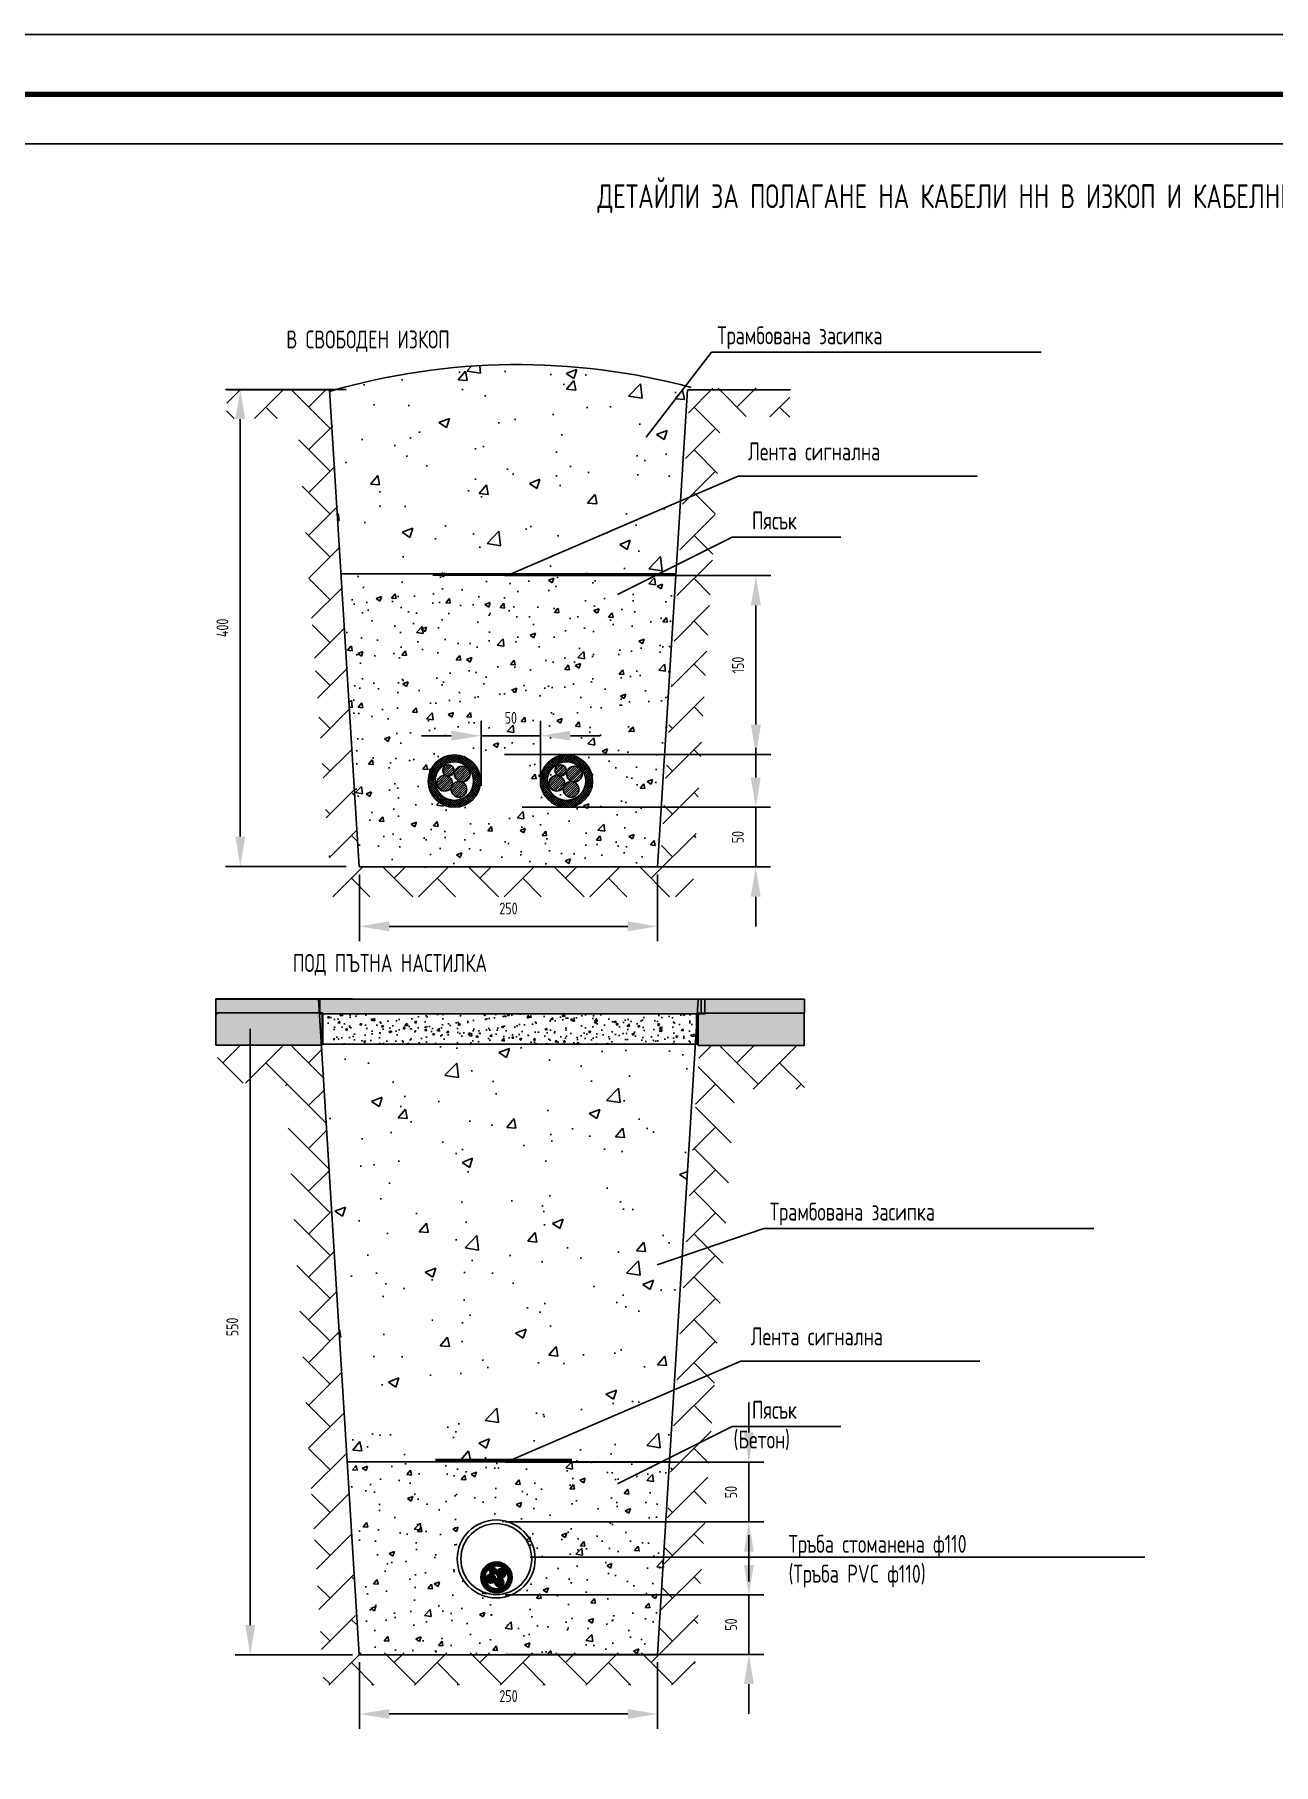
# Model space of a CAD drawing. Extents: x 25325 to 182345, y 3956 to 147305.
# Drawn here: x 37740 to 38779, y 18956 to 20407 of the extents above; entities that cross this region are included whole.
import ezdxf

# ---------------------------------------------------------------- set-up
doc = ezdxf.new("R2010")
doc.units = 0
doc.header["$MEASUREMENT"] = 0
doc.header["$PDMODE"] = 32
doc.header["$PDSIZE"] = 5
doc.layers.get('0').update_dxf_attribs({"linetype": 'CONTINUOUS'})
doc.layers.get('DEFPOINTS').update_dxf_attribs({"linetype": 'CONTINUOUS'})
doc.layers.add('ELSH', color=111, linetype='CONTINUOUS')
doc.styles.get("Standard").update_dxf_attribs({"font": 'simplex.shx', "width": 0.7, "height": 10})
doc.styles.add('Tabla_100', font='simplex.shx', dxfattribs={"width": 0.7, "height": 20})
doc.dimstyles.get("Standard").update_dxf_attribs({"dimtxt": 0.18, "dimasz": 0.18, "dimexe": 0.18, "dimexo": 0.0625, "dimgap": 0.09, "dimtad": 0, "dimtih": 1, "dimtoh": 1, "dimdec": 4, "dimzin": 0, "dimdsep": 46, "dimtxsty": 'Standard', "dimcen": 0.09, "dimadec": 0, "dimazin": 0, "dimtfac": 1, "dimtdec": 4, "dimtofl": 0, "dimtmove": 0, "dimatfit": 3, "dimfxl": 1, "dimtolj": 1, "dimtzin": 0, "dimarcsym": 0})
pattern_1 = [(45, (34642.86942790414, 17858.46223977918), (-0.9416377572137985, 0.9416377572137984), [])]
pattern_2 = [(45, (34548.80507657598, 17858.46223977918), (-0.9416377572137985, 0.9416377572137984), [])]
pattern_3 = [(45, (36015.51845122484, 17967.26187766119), (-0.561266007566822, 0.5612660075668221), [])]

# ---------------------------------------------------------------- blocks, each defined once
blk = doc.blocks.new('A3_M100')
at = {"ltscale": 30}
blk.add_lwpolyline([(-1.399405846314039e-05, 2969.998727072432), (4200.003438349884, 2969.998727072432), (4200.003438349884, 1.568209154356737e-05), (-1.399405846314039e-05, 1.568209154356737e-05)], close=True, dxfattribs=at)
at = {"const_width": 3}
blk.add_lwpolyline([(4150.003438349884, 2919.998727072432), (199.9999860059415, 2919.998727072432), (199.9999860059415, 50.00001568209154), (4150.003438349884, 50.00001568209154)], close=True, dxfattribs=at)
blk = doc.blocks.new('*D96')
at = {"layer": 'DEFPOINTS', "color": 0}
for p in [(37912.56911527785, 20109.16738813436), (38007.49709217632, 20109.16738813436), (38007.49709217632, 19709.15173570219)]:
    blk.add_point(p, dxfattribs=at)
at = {"layer": 'ELSH', "color": 0, "lineweight": -2}
for p, q in [((38001.24709217632, 20109.16738813436), (37900.06911527785, 20109.16738813436)), ((37912.56911527785, 19734.15173570219), (37912.56911527785, 20084.16738813436)), ((38001.24709217632, 19709.15173570219), (37900.06911527785, 19709.15173570219))]:
    blk.add_line(p, q, dxfattribs=at)
at = {"layer": 'ELSH', "color": 0}
for points in [[(37908.40244861118, 20084.16738813436), (37916.73578194451, 20084.16738813436), (37912.56911527785, 20109.16738813436)], [(37908.40244861118, 19734.15173570219), (37916.73578194451, 19734.15173570219), (37912.56911527785, 19709.15173570219)]]:
    blk.add_solid(points, dxfattribs=at)
at = {"layer": 'ELSH', "color": 0, "insert": (37897.56911527784, 19909.15956191828), "char_height": 10, "attachment_point": 5, "rotation": 90}
blk.add_mtext('\\A1;400', dxfattribs=at)
blk = doc.blocks.new('*D97')
at = {"layer": 'DEFPOINTS', "color": 0}
for p in [(38127.97496548464, 19952.9973571967), (38345.06442427728, 19952.9973571967), (38127.97496548464, 19803.00938105551)]:
    blk.add_point(p, dxfattribs=at)
at = {"layer": 'ELSH', "color": 0, "lineweight": -2}
for p, q in [((38134.22496548464, 19952.9973571967), (38357.56442427728, 19952.9973571967)), ((38345.06442427728, 19828.00938105551), (38345.06442427728, 19927.9973571967)), ((38134.22496548464, 19803.00938105551), (38357.56442427728, 19803.00938105551))]:
    blk.add_line(p, q, dxfattribs=at)
at = {"layer": 'ELSH', "color": 0}
for points in [[(38340.89775761062, 19927.9973571967), (38349.23109094395, 19927.9973571967), (38345.06442427728, 19952.9973571967)], [(38340.89775761062, 19828.00938105551), (38349.23109094395, 19828.00938105551), (38345.06442427728, 19803.00938105551)]]:
    blk.add_solid(points, dxfattribs=at)
at = {"layer": 'ELSH', "color": 0, "insert": (38330.06442427728, 19878.00336912611), "char_height": 10, "attachment_point": 5, "rotation": 90}
blk.add_mtext('\\A1;150', dxfattribs=at)
blk = doc.blocks.new('*D98')
at = {"layer": 'DEFPOINTS', "color": 0}
for p in [(38012.54529598108, 19048.10179994259), (38262.55941985251, 19048.10179994259), (38262.55941985251, 18998.47859461276)]:
    blk.add_point(p, dxfattribs=at)
at = {"layer": 'ELSH', "color": 0, "lineweight": -2}
for p, q in [((38012.54529598108, 19041.85179994259), (38012.54529598108, 18985.97859461276)), ((38262.55941985251, 19041.85179994259), (38262.55941985251, 18985.97859461276)), ((38037.54529598108, 18998.47859461276), (38237.55941985251, 18998.47859461276))]:
    blk.add_line(p, q, dxfattribs=at)
at = {"layer": 'ELSH', "color": 0}
for points in [[(38037.54529598108, 19002.64526127943), (38037.54529598108, 18994.31192794609), (38012.54529598108, 18998.47859461276)], [(38237.55941985251, 19002.64526127943), (38237.55941985251, 18994.31192794609), (38262.55941985251, 18998.47859461276)]]:
    blk.add_solid(points, dxfattribs=at)
at = {"layer": 'ELSH', "color": 0, "insert": (38137.55235791679, 19013.47859461276), "char_height": 10, "attachment_point": 5}
blk.add_mtext('\\A1;250', dxfattribs=at)
blk = doc.blocks.new('*D99')
at = {"layer": 'DEFPOINTS', "color": 0}
for p in [(38012.54529598108, 19708.50343129754), (38262.55941985251, 19708.50343129754), (38262.55941985251, 19658.88022596772)]:
    blk.add_point(p, dxfattribs=at)
at = {"layer": 'ELSH', "color": 0, "lineweight": -2}
for p, q in [((38012.54529598108, 19702.25343129754), (38012.54529598108, 19646.38022596772)), ((38262.55941985251, 19702.25343129754), (38262.55941985251, 19646.38022596772)), ((38037.54529598108, 19658.88022596772), (38237.55941985251, 19658.88022596772))]:
    blk.add_line(p, q, dxfattribs=at)
at = {"layer": 'ELSH', "color": 0}
for points in [[(38037.54529598108, 19663.04689263439), (38037.54529598108, 19654.71355930105), (38012.54529598108, 19658.88022596772)], [(38237.55941985251, 19663.04689263439), (38237.55941985251, 19654.71355930105), (38262.55941985251, 19658.88022596772)]]:
    blk.add_solid(points, dxfattribs=at)
at = {"layer": 'ELSH', "color": 0, "insert": (38137.55235791679, 19673.88022596772), "char_height": 10, "attachment_point": 5}
blk.add_mtext('\\A1;250', dxfattribs=at)
blk = doc.blocks.new('*D100')
at = {"layer": 'DEFPOINTS', "color": 0}
for p in [(38128.59384358834, 19209.5342649583), (38339.18627614842, 19209.5342649583), (38128.59384358834, 19159.51493236187)]:
    blk.add_point(p, dxfattribs=at)
at = {"layer": 'ELSH', "color": 0, "lineweight": -2}
for p, q in [((38339.18627614842, 19234.5342649583), (38339.18627614842, 19259.5342649583)), ((38134.84384358834, 19209.5342649583), (38351.68627614842, 19209.5342649583)), ((38339.18627614842, 19159.51493236187), (38339.18627614842, 19209.5342649583)), ((38134.84384358834, 19159.51493236187), (38351.68627614842, 19159.51493236187)), ((38339.18627614842, 19134.51493236187), (38339.18627614842, 19109.51493236187))]:
    blk.add_line(p, q, dxfattribs=at)
at = {"layer": 'ELSH', "color": 0}
for points in [[(38335.01960948176, 19234.5342649583), (38343.35294281509, 19234.5342649583), (38339.18627614842, 19209.5342649583)], [(38335.01960948176, 19134.51493236187), (38343.35294281509, 19134.51493236187), (38339.18627614842, 19159.51493236187)]]:
    blk.add_solid(points, dxfattribs=at)
at = {"layer": 'ELSH', "color": 0, "insert": (38324.18627614842, 19184.52459866009), "char_height": 10, "attachment_point": 5, "rotation": 90}
blk.add_mtext('\\A1;50', dxfattribs=at)
blk = doc.blocks.new('*D101')
at = {"layer": 'DEFPOINTS', "color": 0}
for p in [(38128.59384358834, 19098.50024619148), (38339.18627614842, 19098.50024619148), (38128.59384358834, 19048.48091359506)]:
    blk.add_point(p, dxfattribs=at)
at = {"layer": 'ELSH', "color": 0, "lineweight": -2}
for p, q in [((38339.18627614842, 19123.50024619148), (38339.18627614842, 19148.50024619148)), ((38134.84384358834, 19098.50024619148), (38351.68627614842, 19098.50024619148)), ((38339.18627614842, 19048.48091359506), (38339.18627614842, 19098.50024619148)), ((38134.84384358834, 19048.48091359506), (38351.68627614842, 19048.48091359506)), ((38339.18627614842, 19023.48091359506), (38339.18627614842, 18998.48091359506))]:
    blk.add_line(p, q, dxfattribs=at)
at = {"layer": 'ELSH', "color": 0}
for points in [[(38335.01960948176, 19123.50024619148), (38343.35294281509, 19123.50024619148), (38339.18627614842, 19098.50024619148)], [(38335.01960948176, 19023.48091359506), (38343.35294281509, 19023.48091359506), (38339.18627614842, 19048.48091359506)]]:
    blk.add_solid(points, dxfattribs=at)
at = {"layer": 'ELSH', "color": 0, "insert": (38324.18627614842, 19073.49057989328), "char_height": 10, "attachment_point": 5, "rotation": 90}
blk.add_mtext('\\A1;50', dxfattribs=at)
blk = doc.blocks.new('*D102')
at = {"layer": 'DEFPOINTS', "color": 0}
for p in [(38142.67154335958, 19758.69122208271), (38344.93222562183, 19758.69122208271), (38142.67154335958, 19708.68161449634)]:
    blk.add_point(p, dxfattribs=at)
at = {"layer": 'ELSH', "color": 0, "lineweight": -2}
for p, q in [((38344.93222562183, 19783.69122208271), (38344.93222562183, 19808.69122208271)), ((38148.92154335958, 19758.69122208271), (38357.43222562183, 19758.69122208271)), ((38344.93222562183, 19708.68161449634), (38344.93222562183, 19758.69122208271)), ((38148.92154335958, 19708.68161449634), (38357.43222562183, 19708.68161449634)), ((38344.93222562183, 19683.68161449634), (38344.93222562183, 19658.68161449634))]:
    blk.add_line(p, q, dxfattribs=at)
at = {"layer": 'ELSH', "color": 0}
for points in [[(38340.76555895517, 19783.69122208271), (38349.09889228849, 19783.69122208271), (38344.93222562183, 19758.69122208271)], [(38340.76555895517, 19683.68161449634), (38349.09889228849, 19683.68161449634), (38344.93222562183, 19708.68161449634)]]:
    blk.add_solid(points, dxfattribs=at)
at = {"layer": 'ELSH', "color": 0, "insert": (38329.93222562182, 19733.68641828953), "char_height": 10, "attachment_point": 5, "rotation": 90}
blk.add_mtext('\\A1;50', dxfattribs=at)
blk = doc.blocks.new('*D103')
at = {"layer": 'DEFPOINTS', "color": 0}
for p in [(38012.80966524454, 19597.98985041633), (37920.88466631612, 19048.00779653333), (38012.80966524454, 19048.00779653333)]:
    blk.add_point(p, dxfattribs=at)
at = {"layer": 'ELSH', "color": 0, "lineweight": -2}
for p, q in [((38006.55966524454, 19597.98985041633), (37908.38466631612, 19597.98985041633)), ((37920.88466631612, 19572.98985041633), (37920.88466631612, 19073.00779653333)), ((38006.55966524454, 19048.00779653333), (37908.38466631612, 19048.00779653333))]:
    blk.add_line(p, q, dxfattribs=at)
at = {"layer": 'ELSH', "color": 0}
for points in [[(37916.71799964946, 19572.98985041633), (37925.05133298279, 19572.98985041633), (37920.88466631612, 19597.98985041633)], [(37916.71799964946, 19073.00779653333), (37925.05133298279, 19073.00779653333), (37920.88466631612, 19048.00779653333)]]:
    blk.add_solid(points, dxfattribs=at)
at = {"layer": 'ELSH', "color": 0, "insert": (37905.88466631612, 19322.99882347483), "char_height": 10, "attachment_point": 5, "rotation": 90}
blk.add_mtext('\\A1;550', dxfattribs=at)
blk = doc.blocks.new('*D110')
at = {"layer": 'DEFPOINTS', "color": 0}
for p in [(38164.49718363394, 19818.72478423119), (38114.50841844128, 19770.37861546208), (38164.49718363394, 19770.37861546208)]:
    blk.add_point(p, dxfattribs=at)
at = {"layer": 'ELSH', "color": 0, "lineweight": -2}
for p, q in [((38114.50841844128, 19776.62861546208), (38114.50841844128, 19831.22478423119)), ((38164.49718363394, 19776.62861546208), (38164.49718363394, 19831.22478423119)), ((38089.50841844128, 19818.72478423119), (38064.50841844128, 19818.72478423119)), ((38114.50841844128, 19818.72478423119), (38164.49718363394, 19818.72478423119)), ((38189.49718363394, 19818.72478423119), (38214.49718363394, 19818.72478423119))]:
    blk.add_line(p, q, dxfattribs=at)
at = {"layer": 'ELSH', "color": 0}
for points in [[(38089.50841844128, 19822.89145089786), (38089.50841844128, 19814.55811756452), (38114.50841844128, 19818.72478423119)], [(38189.49718363394, 19822.89145089786), (38189.49718363394, 19814.55811756452), (38164.49718363394, 19818.72478423119)]]:
    blk.add_solid(points, dxfattribs=at)
at = {"layer": 'ELSH', "color": 0, "insert": (38139.50280103761, 19833.72478423119), "char_height": 10, "attachment_point": 5}
blk.add_mtext('\\A1;50', dxfattribs=at)

msp = doc.modelspace()

# ---------------------------------------------------------------- hatches: boundary and pattern name
at = {"layer": 'ELSH'}
h = msp.add_hatch(dxfattribs=at)
h.set_pattern_fill('AR-CONC', color=256, scale=0.5, style=0)
h.set_pattern_definition([(49.99999999999999, (35167.99403554972, 15579.93801808405), (91.092334498002, -7.969542769451543), [9.525, -104.775]), (355, (35167.99403554972, 15579.93801808405), (-17.62141298783349, 95.52832144108999), [7.62, -83.82]), (100.451, (35175.58503554971, 15579.27389308405), (73.47125083297962, 87.55834391014594), [8.095, -89.045]), (46.18420000000002, (35167.99403554972, 15605.33801808405), (135.539520446065, -21.02116396636357), [14.28749999999997, -157.1624999999995]), (96.63559999999998, (35179.28898554971, 15603.58626808405), (118.7021172331186, 123.7127779450246), [12.14249999999995, -133.5674999999992]), (351.1840000000001, (35167.99403554972, 15605.33801808405), (118.702302906967, 123.7125589302988), [11.43, -125.73]), (21, (35180.69403554971, 15598.98801808405), (75.80743991769164, -51.13275925838125), [9.525, -104.775]), (326.0000000000001, (35180.69403554971, 15598.98801808405), (30.90101417382354, 92.09398306115963), [7.62, -83.82]), (71.4514, (35187.01128554973, 15594.72696808405), (106.7082453850622, 40.96142885802873), [8.095, -89.045]), (37.50000000000001, (35167.99403554972, 15579.93801808405), (1.544301625295908, 42.27751943657655), [0, -82.804, 0, -85.09, 0, -84.1375]), (7.499999999999999, (35167.99403554972, 15579.93801808405), (33.40983125515287, 50.09028740905975), [0, -48.514, 0, -80.899, 0, -32.0675]), (327.5, (35139.67303554973, 15579.93801808405), (67.7952975834357, -2.864371996336729), [0, -31.75, 0, -99.06, 0, -131.445]), (317.5, (35126.97303554972, 15579.93801808405), (74.06459069300902, 12.71324551666651), [0, -41.275, 0, -65.786, 0, -93.345])])
edge = h.paths.add_edge_path()
edge.add_arc((38146.25837703556, 19564.40132762164), 565.2132579078544, 75.19178754739909, 106.00101443738441, ccw=False)
edge.add_line((38290.71803129616, 20110.84202450074), (38280.29212209181, 19953.5203183046))
edge.add_line((38280.29212209181, 19953.5203183046), (37997.75276890234, 19955.60405195403))
edge.add_line((37997.75276890234, 19955.60405195403), (37988.3696284641, 20106.67455720186))
edge.add_line((37988.3696284641, 20106.67455720186), (38002.96572350455, 20099.38148942887))
h = msp.add_hatch(dxfattribs=at)
h.set_pattern_fill('AR-HBONE', color=256, scale=0.25, style=0)
h.set_pattern_definition([(45, (35167.99403554972, 17112.83473419643), (3.552713678800501e-15, 35.92102448427661), [76.2, -25.4]), (135, (35185.95453554971, 17130.79523419642), (3.552713678800501e-15, 35.92102448427661), [76.2, -25.4])])
h.paths.add_polyline_path([(37901.83553057816, 20108.75829085131), (37988.3696284641, 20108.75829085131), (38012.34916035231, 19708.68161449634), (38264.65355469473, 19708.68161449634), (38289.67526252999, 20109.80015767601), (38373.08194334607, 20110.84202450074), (38374.12441570271, 20085.83722070756), (38315.74003554101, 20086.87908753226), (38291.7605036528, 19683.67681070315), (37989.41239723028, 19683.67681070315), (37960.21991073986, 20084.79535388283), (37900.79305822158, 20084.79535388283)])
h = msp.add_hatch(dxfattribs=at)
h.set_pattern_fill('AR-CONC', color=256, scale=0.25, style=0)
h.set_pattern_definition([(49.99999999999999, (35167.99403554972, 15579.93801808405), (45.546167249001, -3.984771384725772), [4.7625, -52.3875]), (355, (35167.99403554972, 15579.93801808405), (-8.810706493916747, 47.76416072054499), [3.81, -41.91]), (100.451, (35171.78953554973, 15579.60595558405), (36.73562541648981, 43.77917195507297), [4.0475, -44.5225]), (46.18420000000002, (35167.99403554972, 15592.63801808405), (67.76976022303248, -10.51058198318179), [7.143749999999984, -78.58124999999974]), (96.63559999999998, (35173.64151054973, 15591.76214308405), (59.35105861655929, 61.85638897251231), [6.071249999999974, -66.78374999999959]), (351.1840000000001, (35167.99403554972, 15592.63801808405), (59.35115145348348, 61.85627946514942), [5.715, -62.865]), (21, (35174.34403554973, 15589.46301808405), (37.90371995884582, -25.56637962919062), [4.7625, -52.3875]), (326.0000000000001, (35174.34403554973, 15589.46301808405), (15.45050708691177, 46.04699153057982), [3.81, -41.91]), (71.4514, (35177.50266054971, 15587.33249308405), (53.35412269253111, 20.48071442901436), [4.0475, -44.5225]), (37.50000000000001, (35167.99403554972, 15579.93801808405), (0.7721508126479542, 21.13875971828828), [0, -41.402, 0, -42.545, 0, -42.06875]), (7.499999999999999, (35167.99403554972, 15579.93801808405), (16.70491562757644, 25.04514370452988), [0, -24.257, 0, -40.4495, 0, -16.03375]), (327.5, (35153.83353554973, 15579.93801808405), (33.89764879171785, -1.432185998168364), [0, -15.875, 0, -49.53, 0, -65.7225]), (317.5, (35147.48353554972, 15579.93801808405), (37.03229534650451, 6.356622758333254), [0, -20.6375, 0, -32.893, 0, -46.6725])])
h.paths.add_polyline_path([(38012.34916035231, 19708.68161449634), (37996.71029654576, 19955.60405195403), (38278.206880969, 19954.5621851293), (38263.61078592855, 19707.63974767164)])
edge = h.paths.add_edge_path(flags=16)
edge.add_line((38119.73478023754, 19800.36589507136), (38103.05344407429, 19774.31922445344))
edge.add_arc((38113.67289395706, 19770.46352668799), 11.29774849566313, 160.045110571319, 275.1932962729909)
edge.add_line((38114.69552162651, 19759.21215549507), (38140.71494397765, 19757.94373978011))
edge.add_arc((38141.33677435294, 19769.78441258825), 11.8569897345438, 266.9937893950054, 380.3303522753968)
edge.add_line((38152.45513308805, 19773.90391554401), (38138.70528728794, 19798.31995029293))
edge.add_arc((38128.70711842095, 19793.9796815943), 10.89960150963423, 23.46597141576277, 145.0574428441451)
h = msp.add_hatch(dxfattribs=at)
h.set_pattern_fill('ANSI37', color=256, scale=0.4194257912108151, style=0)
h.set_pattern_definition([(45, (34548.80507657598, 17858.46223977918), (-0.9416377572137985, 0.9416377572137984), []), (135, (34548.80507657598, 17858.46223977918), (-0.9416377572137987, -0.9416377572137983), [])])
edge = h.paths.add_edge_path()
edge.add_arc((38092.12990882527, 19780.6932308814), 21.92833399016911, 0, 360)
edge = h.paths.add_edge_path(flags=16)
edge.add_arc((38092.12990882527, 19780.70577424223), 16.1577226000574, 0, 360)
h = msp.add_hatch(dxfattribs=at)
h.set_pattern_fill('ANSI37', color=256, scale=0.4194257912108151, style=0)
h.set_pattern_definition([(45, (34642.86942790414, 17858.46223977918), (-0.9416377572137985, 0.9416377572137984), []), (135, (34642.86942790414, 17858.46223977918), (-0.9416377572137987, -0.9416377572137983), [])])
edge = h.paths.add_edge_path()
edge.add_arc((38186.19426015342, 19780.6932308814), 21.92833399016911, 0, 360)
edge = h.paths.add_edge_path(flags=16)
edge.add_arc((38186.19426015342, 19780.70577424223), 16.1577226000574, 0, 360)
h = msp.add_hatch(dxfattribs=at)
h.set_pattern_fill('ANSI31', color=256, scale=0.4194257912108151, style=0)
h.set_pattern_definition(pattern_2)
edge = h.paths.add_edge_path()
edge.add_arc((38083.9785728667, 19778.89199661835), 6.548383893641622, 0, 360)
h = msp.add_hatch(dxfattribs=at)
h.set_pattern_fill('ANSI31', color=256, scale=0.4194257912108151, style=0)
h.set_pattern_definition(pattern_2)
edge = h.paths.add_edge_path()
edge.add_arc((38087.13367957782, 19789.68471728642), 4.729382418882053, 0, 360)
h = msp.add_hatch(dxfattribs=at)
h.set_pattern_fill('ANSI31', color=256, scale=0.4194257912108151, style=0)
h.set_pattern_definition(pattern_2)
edge = h.paths.add_edge_path()
edge.add_arc((38098.78323813452, 19786.53180587169), 6.548383893641622, 0, 360)
h = msp.add_hatch(dxfattribs=at)
h.set_pattern_fill('ANSI31', color=256, scale=0.4194257912108151, style=0)
h.set_pattern_definition(pattern_1)
edge = h.paths.add_edge_path()
edge.add_arc((38178.04292419486, 19778.89199661835), 6.548383893641622, 0, 360)
h = msp.add_hatch(dxfattribs=at)
h.set_pattern_fill('ANSI31', color=256, scale=0.4194257912108151, style=0)
h.set_pattern_definition(pattern_1)
edge = h.paths.add_edge_path()
edge.add_arc((38181.19803090594, 19789.68471728642), 4.729382418882053, 0, 360)
h = msp.add_hatch(dxfattribs=at)
h.set_pattern_fill('ANSI31', color=256, scale=0.4194257912108151, style=0)
h.set_pattern_definition(pattern_1)
edge = h.paths.add_edge_path()
edge.add_arc((38192.84758946268, 19786.53180587169), 6.548383893641622, 0, 360)
h = msp.add_hatch(dxfattribs=at)
h.set_pattern_fill('ANSI31', color=256, scale=0.4194257912108151, style=0)
h.set_pattern_definition(pattern_2)
edge = h.paths.add_edge_path()
edge.add_arc((38095.99219165818, 19773.67753796146), 6.548383893641622, 0, 360)
h = msp.add_hatch(dxfattribs=at)
h.set_pattern_fill('ANSI31', color=256, scale=0.4194257912108151, style=0)
h.set_pattern_definition(pattern_1)
edge = h.paths.add_edge_path()
edge.add_arc((38190.05654298633, 19773.67753796146), 6.548383893641622, 0, 360)
h = msp.add_hatch(dxfattribs=at)
h.set_pattern_fill('BRASS', color=256, scale=0.5, style=0)
h.set_pattern_definition([(0, (35167.99403554972, 17101.82805644843), (0, 3.175), []), (0, (35167.99403554972, 17103.41555644843), (0, 3.175), [1.5875, -0.79375])])
h.paths.add_polyline_path([(37892.16183723795, 19598.03248474626), (37978.72435665553, 19598.03248474626), (37978.72435665553, 19586.41264218037), (37892.16183723795, 19586.41264218037)])
h.paths.add_polyline_path([(38299.13497782452, 19597.82704489976), (38385.69749724213, 19597.82704489976), (38385.69749724213, 19586.20720233387), (38299.13497782452, 19586.20720233387)])
h = msp.add_hatch(dxfattribs=at)
h.set_pattern_fill('BRASS', color=256, scale=0.5, style=0)
h.set_pattern_definition([(0, (35167.99403554972, 17118.3381004235), (0, 3.175), []), (0, (35167.99403554972, 17119.92560042349), (0, 3.175), [1.5875, -0.79375])])
h.paths.add_polyline_path([(37979.24816904709, 19597.77627758815), (38302.33250881842, 19597.77627758815), (38302.33250881842, 19585.49345113274), (37979.24816904709, 19585.49345113274)])
h = msp.add_hatch(dxfattribs=at)
h.set_pattern_fill('AR-CONC', color=256, scale=0.1, style=0)
h.set_pattern_definition([(49.99999999999999, (35167.99403554972, 17101.82805644843), (18.2184668996004, -1.593908553890309), [1.905, -20.955]), (355, (35167.99403554972, 17101.82805644843), (-3.524282597566699, 19.105664288218), [1.524, -16.764]), (100.451, (35169.51223554972, 17101.69523144843), (14.69425016659592, 17.51166878202919), [1.619, -17.809]), (46.18420000000002, (35167.99403554972, 17106.90805644843), (27.10790408921299, -4.204232793272715), [2.857499999999992, -31.43249999999994]), (96.63559999999998, (35170.25302554973, 17106.55770644843), (23.74042344662372, 24.74255558900492), [2.428499999999986, -26.71349999999989]), (351.1840000000001, (35167.99403554972, 17106.90805644843), (23.74046058139339, 24.74251178605977), [2.286, -25.146]), (21, (35170.53403554973, 17105.63805644843), (15.16148798353833, -10.22655185167625), [1.905, -20.955]), (326.0000000000001, (35170.53403554973, 17105.63805644843), (6.180202834764708, 18.41879661223193), [1.524, -16.764]), (71.4514, (35171.79748554973, 17104.78584644843), (21.34164907701245, 8.192285771605745), [1.619, -17.809]), (37.50000000000001, (35167.99403554972, 17101.82805644843), (0.3088603250591817, 8.455503887315311), [0, -16.5608, 0, -17.018, 0, -16.8275]), (7.499999999999999, (35167.99403554972, 17101.82805644843), (6.681966251030575, 10.01805748181195), [0, -9.7028, 0, -16.1798, 0, -6.413500000000001]), (327.5, (35162.32983554972, 17101.82805644843), (13.55905951668714, -0.5728743992673458), [0, -6.350000000000001, 0, -19.812, 0, -26.289]), (317.5, (35159.78983554972, 17101.82805644843), (14.81291813860181, 2.542649103333302), [0, -8.255, 0, -13.1572, 0, -18.669])])
h.paths.add_polyline_path([(37892.16183723795, 19586.41264218037), (37981.30831989902, 19586.41264218037), (37981.30831989902, 19559.29968835019), (37892.16183723795, 19559.29968835019)])
h.paths.add_polyline_path([(38296.51594518896, 19586.20720233387), (38385.66242785004, 19586.20720233387), (38385.66242785004, 19559.09424850369), (38296.51594518896, 19559.09424850369)])
h = msp.add_hatch(dxfattribs=at)
h.set_pattern_fill('AR-CONC', color=256, scale=0.1, style=0)
h.set_pattern_definition([(49.99999999999999, (35167.99403554972, 17118.3381004235), (18.2184668996004, -1.593908553890309), [1.905, -20.955]), (355, (35167.99403554972, 17118.3381004235), (-3.524282597566699, 19.105664288218), [1.524, -16.764]), (100.451, (35169.51223554972, 17118.20527542349), (14.69425016659592, 17.51166878202919), [1.619, -17.809]), (46.18420000000002, (35167.99403554972, 17123.41810042349), (27.10790408921299, -4.204232793272715), [2.857499999999992, -31.43249999999994]), (96.63559999999998, (35170.25302554973, 17123.06775042349), (23.74042344662372, 24.74255558900492), [2.428499999999987, -26.71349999999989]), (351.1840000000001, (35167.99403554972, 17123.41810042349), (23.74046058139339, 24.74251178605977), [2.286, -25.146]), (21, (35170.53403554973, 17122.1481004235), (15.16148798353833, -10.22655185167625), [1.905, -20.955]), (326.0000000000001, (35170.53403554973, 17122.1481004235), (6.180202834764708, 18.41879661223193), [1.524, -16.764]), (71.4514, (35171.79748554973, 17121.2958904235), (21.34164907701245, 8.192285771605745), [1.619, -17.809]), (37.50000000000001, (35167.99403554972, 17118.3381004235), (0.3088603250591817, 8.455503887315311), [0, -16.5608, 0, -17.018, 0, -16.8275]), (7.499999999999999, (35167.99403554972, 17118.3381004235), (6.681966251030575, 10.01805748181195), [0, -9.7028, 0, -16.1798, 0, -6.413500000000001]), (327.5, (35162.32983554972, 17118.3381004235), (13.55905951668714, -0.5728743992673458), [0, -6.350000000000001, 0, -19.812, 0, -26.289]), (317.5, (35159.78983554972, 17118.3381004235), (14.81291813860181, 2.542649103333302), [0, -8.255, 0, -13.1572, 0, -18.669])])
h.paths.add_polyline_path([(37981.88200941094, 19585.49345113274), (38295.30892474076, 19585.49345113274), (38295.30892474076, 19560.05043914732), (37981.88200941094, 19560.05043914732)])
h = msp.add_hatch(dxfattribs=at)
h.set_pattern_fill('AR-HBONE', color=256, scale=0.25, style=0)
h.set_pattern_definition([(45, (35167.99403554972, 17101.82805644843), (3.552713678800501e-15, 35.92102448427661), [76.2, -25.4]), (135, (35185.95453554971, 17119.78855644843), (3.552713678800501e-15, 35.92102448427661), [76.2, -25.4])])
edge = h.paths.add_edge_path()
edge.add_line((37893.45380419857, 19558.46273888856), (37981.30831989902, 19558.46273888856))
edge.add_line((37981.30831989902, 19558.46273888856), (38011.02382389345, 19049.77201531811))
edge.add_line((38011.02382389345, 19049.77201531811), (38262.95958038251, 19049.77201531811))
edge.add_line((38262.95958038251, 19049.77201531811), (38297.84298154167, 19558.46273888856))
edge.add_line((38297.84298154167, 19558.46273888856), (38385.69749724213, 19558.46273888856))
edge.add_line((38385.6974972421, 19558.46273888856), (38385.6974972421, 19522.31212770319))
edge.add_line((38385.6974972421, 19522.31212770319), (38327.55848553608, 19522.31212770319))
edge.add_line((38327.55848553611, 19522.31212770319), (38292.67505505471, 19022.65904325255))
edge.add_line((38292.67505505471, 19022.65904325254), (37982.60028685964, 19022.65904325254))
edge.add_line((37982.60028685964, 19022.65904325254), (37950.30084894397, 19527.47649812461))
edge.add_line((37950.30084894394, 19527.47649812461), (37893.45380419857, 19527.47649812461))
edge.add_line((37893.45380419857, 19527.47649812461), (37893.45380419857, 19557.17165540089))
h = msp.add_hatch(dxfattribs=at)
h.set_pattern_fill('AR-CONC', color=256, scale=0.5, style=0)
h.set_pattern_definition([(49.99999999999999, (35167.99403554972, 17118.3381004235), (91.092334498002, -7.969542769451543), [9.525, -104.775]), (355, (35167.99403554972, 17118.3381004235), (-17.62141298783349, 95.52832144108999), [7.62, -83.82]), (100.451, (35175.58503554971, 17117.67397542349), (73.47125083297962, 87.55834391014594), [8.095, -89.045]), (46.18420000000002, (35167.99403554972, 17143.73810042349), (135.539520446065, -21.02116396636357), [14.28749999999997, -157.1624999999995]), (96.63559999999998, (35179.28898554971, 17141.9863504235), (118.7021172331186, 123.7127779450246), [12.14249999999995, -133.5674999999991]), (351.1840000000001, (35167.99403554972, 17143.73810042349), (118.702302906967, 123.7125589302988), [11.43, -125.73]), (21, (35180.69403554971, 17137.38810042349), (75.80743991769164, -51.13275925838125), [9.525, -104.775]), (326.0000000000001, (35180.69403554971, 17137.38810042349), (30.90101417382354, 92.09398306115963), [7.62, -83.82]), (71.4514, (35187.01128554973, 17133.12705042349), (106.7082453850622, 40.96142885802873), [8.095, -89.045]), (37.50000000000001, (35167.99403554972, 17118.3381004235), (1.544301625295908, 42.27751943657655), [0, -82.804, 0, -85.09, 0, -84.1375]), (7.499999999999999, (35167.99403554972, 17118.3381004235), (33.40983125515287, 50.09028740905975), [0, -48.514, 0, -80.899, 0, -32.0675]), (327.5, (35139.67303554973, 17118.3381004235), (67.7952975834357, -2.864371996336729), [0, -31.75, 0, -99.06, 0, -131.445]), (317.5, (35126.97303554972, 17118.3381004235), (74.06459069300902, 12.71324551666651), [0, -41.275, 0, -65.786, 0, -93.345])])
edge = h.paths.add_edge_path()
edge.add_line((37982.75994642481, 19559.17308007269), (38293.55305071306, 19559.17308007269))
edge.add_line((38293.55305071303, 19559.17308007269), (38272.48232780234, 19209.98969369665))
edge.add_line((38272.48232780234, 19209.98969369665), (38002.07476598551, 19209.98969369665))
edge.add_line((38002.07476598551, 19209.98969369665), (37981.88200941091, 19559.17308007269))
edge.add_line((37981.88200941094, 19559.17308007269), (37988.90556416634, 19551.27697604883))
h = msp.add_hatch(dxfattribs=at)
h.set_pattern_fill('AR-CONC', color=256, scale=0.25, style=0)
h.set_pattern_definition([(49.99999999999999, (35167.99403554972, 17101.82805644843), (45.546167249001, -3.984771384725772), [4.7625, -52.3875]), (355, (35167.99403554972, 17101.82805644843), (-8.810706493916747, 47.76416072054499), [3.81, -41.91]), (100.451, (35171.78953554973, 17101.49599394843), (36.73562541648981, 43.77917195507297), [4.0475, -44.5225]), (46.18420000000002, (35167.99403554972, 17114.52805644843), (67.76976022303248, -10.51058198318179), [7.143749999999984, -78.58124999999974]), (96.63559999999998, (35173.64151054973, 17113.65218144843), (59.35105861655929, 61.85638897251231), [6.071249999999972, -66.78374999999954]), (351.1840000000001, (35167.99403554972, 17114.52805644843), (59.35115145348348, 61.85627946514942), [5.715, -62.865]), (21, (35174.34403554973, 17111.35305644843), (37.90371995884582, -25.56637962919062), [4.7625, -52.3875]), (326.0000000000001, (35174.34403554973, 17111.35305644843), (15.45050708691177, 46.04699153057982), [3.81, -41.91]), (71.4514, (35177.50266054971, 17109.22253144843), (53.35412269253111, 20.48071442901436), [4.0475, -44.5225]), (37.50000000000001, (35167.99403554972, 17101.82805644843), (0.7721508126479542, 21.13875971828828), [0, -41.402, 0, -42.545, 0, -42.06875]), (7.499999999999999, (35167.99403554972, 17101.82805644843), (16.70491562757644, 25.04514370452988), [0, -24.257, 0, -40.4495, 0, -16.03375]), (327.5, (35153.83353554973, 17101.82805644843), (33.89764879171785, -1.432185998168364), [0, -15.875, 0, -49.53, 0, -65.7225]), (317.5, (35147.48353554972, 17101.82805644843), (37.03229534650451, 6.356622758333254), [0, -20.6375, 0, -32.893, 0, -46.6725])])
edge = h.paths.add_edge_path(flags=16)
edge.add_arc((38127.30184730547, 19128.3602878182), 29.71550399443731, 0, 360)
edge = h.paths.add_edge_path()
edge.add_line((38017.48371734103, 19195.66554354723), (38003.27196348525, 19209.86757132385))
edge.add_line((38003.27196348525, 19209.86757132385), (38274.58737099482, 19209.86757132385))
edge.add_line((38274.58737099482, 19209.86757132385), (38261.66758409966, 19048.48091359506))
edge.add_line((38261.66758409963, 19048.48091359506), (38012.31579085407, 19048.48091359506))
edge.add_line((38012.31579085407, 19048.48091359506), (38003.27196348525, 19208.5764696008))
h = msp.add_hatch(dxfattribs=at)
h.set_pattern_fill('ANSI37', color=256, scale=0.25, style=0)
h.set_pattern_definition([(45, (36015.51845122484, 17967.26187766119), (-0.561266007566822, 0.5612660075668221), []), (135, (36015.51845122484, 17967.26187766119), (-0.5612660075668221, -0.561266007566822), [])])
edge = h.paths.add_edge_path()
edge.add_arc((38127.52783792722, 19113.01342142835), 13.07044920083808, 0, 360)
edge = h.paths.add_edge_path(flags=16)
edge.add_arc((38127.52783792722, 19113.02089793617), 9.630858985455234, 0, 360)
h = msp.add_hatch(dxfattribs=at)
h.set_pattern_fill('ANSI31', color=256, scale=0.25, style=0)
h.set_pattern_definition(pattern_3)
edge = h.paths.add_edge_path()
edge.add_arc((38124.54982050904, 19118.37282385034), 2.818962566196205, 0, 360)
h = msp.add_hatch(dxfattribs=at)
h.set_pattern_fill('ANSI31', color=256, scale=0.25, style=0)
h.set_pattern_definition(pattern_3)
edge = h.paths.add_edge_path()
edge.add_arc((38131.4935748041, 19116.49352155133), 3.90318384733655, 0, 360)
h = msp.add_hatch(dxfattribs=at)
h.set_pattern_fill('ANSI31', color=256, scale=0.25, style=0)
h.set_pattern_definition(pattern_3)
edge = h.paths.add_edge_path()
edge.add_arc((38122.66920969705, 19111.93979034701), 3.90318384733655, 0, 360)
h = msp.add_hatch(dxfattribs=at)
h.set_pattern_fill('ANSI31', color=256, scale=0.25, style=0)
h.set_pattern_definition(pattern_3)
edge = h.paths.add_edge_path()
edge.add_arc((38129.82996318623, 19108.83169663522), 3.90318384733655, 0, 360)

# ---------------------------------------------------------------- linework, layer by layer
for p, q in [((38307.6931926145, 20140.37997691586), (38252.99629286688, 20069.15704109637)), ((38584.49275458886, 20140.37997691586), (38307.6931926145, 20140.37997691586)), ((37901.83553057822, 20108.75829085131), (37987.32715610752, 20108.75829085131)), ((37987.32715610752, 20108.75829085131), (38012.34916035231, 19708.68161449634)), ((38262.56831357192, 19708.68161449634), (38287.59031781676, 20108.75829085131)), ((38287.59031781676, 20108.75829085131), (38374.12441570271, 20108.75829085131)), ((38137.85470606937, 19953.66691186615), (38330.12267969688, 20036.48425744899)), ((38330.12267969688, 20036.48425744899), (38530.67804725692, 20036.48425744899)), ((38325.15023159701, 19985.13749698154), (38229.01624478324, 19937.10343544831)), ((38416.31177031092, 19985.13749698154), (38325.15023159701, 19985.13749698154)), ((37996.71029654576, 19954.5621851293), (38278.206880969, 19954.5621851293)), ((38012.34916035231, 19708.68161449634), (38262.56831357192, 19708.68161449634)), ((37892.79167388714, 19597.77534292576), (37978.28329941645, 19597.77534292576)), ((37978.28329941645, 19597.77534292576), (38012.34916035231, 19047.93185140789)), ((38262.56831357192, 19047.93185140789), (38296.63417450781, 19597.77534292576)), ((38296.63417450781, 19597.77534292576), (38383.16827239376, 19597.77534292576)), ((38351.75014270656, 19405.68317502619), (38262.25346881166, 19375.13041760275)), ((38628.54970468092, 19405.68317502619), (38351.75014270656, 19405.68317502619)), ((38140.10374861836, 19211.62115790392), (38332.37172224588, 19294.43850348675)), ((38332.37172224588, 19294.43850348675), (38532.92708980595, 19294.43850348675)), ((38325.15023159701, 19239.53759433022), (38229.01624478324, 19191.50353279698)), ((38416.31177031092, 19239.4339808731), (38325.15023159701, 19239.4339808731)), ((38273.29540403417, 19209.86757132385), (38001.97996720238, 19209.86757132385)), ((38671.42991424681, 19129.94780572311), (38155.74746398165, 19129.94780572311)), ((38012.34916035231, 19047.93185140789), (38262.56831357192, 19047.93185140789))]:
    msp.add_line(p, q, dxfattribs=at)
for points in [[(36743.46379376872, 20314.95747787564), (40528.03824452832, 20314.95747787564), (40528.03824452832, 18926.41786886988), (36743.46379376872, 18926.41786886988)], [(37892.16183723795, 19598.03248474626), (37978.72435665553, 19598.03248474626), (37978.72435665553, 19586.41264218037), (37892.16183723795, 19586.41264218037)], [(37979.24816904709, 19597.77627758815), (38302.33250881842, 19597.77627758815), (38302.33250881842, 19585.49345113274), (37979.24816904709, 19585.49345113274)], [(38299.13497782452, 19597.82704489976), (38385.69749724213, 19597.82704489976), (38385.69749724213, 19586.20720233387), (38299.13497782452, 19586.20720233387)], [(37892.16183723795, 19586.41264218037), (37981.30831989902, 19586.41264218037), (37981.30831989902, 19559.29968835019), (37892.16183723795, 19559.29968835019)], [(37893.45380419857, 19585.57569271873), (37892.16183723795, 19585.57569271873), (37892.16183723795, 19585.57569271873), (37893.45380419857, 19585.57569271873)], [(37981.88200941094, 19585.49345113274), (38295.30892474076, 19585.49345113274), (38295.30892474076, 19560.05043914732), (37981.88200941094, 19560.05043914732)], [(38296.51594518896, 19586.20720233387), (38385.66242785004, 19586.20720233387), (38385.66242785004, 19559.09424850369), (38296.51594518896, 19559.09424850369)]]:
    msp.add_lwpolyline(points, close=True, dxfattribs=at)
at = {"layer": 'ELSH', "const_width": 2}
for points in [[(38188.54506960366, 19953.5203183046), (38073.86125399347, 19953.5203183046)], [(38190.79411215265, 19211.47456434236), (38076.11029654247, 19211.47456434236)]]:
    msp.add_lwpolyline(points, dxfattribs=at)
at = {"layer": 'ELSH'}
for centre, radius in [((38092.12990882527, 19780.6932308814), 21.92833399016911), ((38186.19426015342, 19780.6932308814), 21.92833399016911), ((38092.12990882527, 19780.70577424223), 16.1577226000574), ((38083.9785728667, 19778.89199661835), 6.548383893641622), ((38087.13367957782, 19789.68471728642), 4.729382418882053), ((38098.78323813452, 19786.53180587169), 6.548383893641622), ((38186.19426015342, 19780.70577424223), 16.1577226000574), ((38178.04292419486, 19778.89199661835), 6.548383893641622), ((38181.19803090594, 19789.68471728642), 4.729382418882053), ((38192.84758946268, 19786.53180587169), 6.548383893641622), ((38095.99219165818, 19773.67753796146), 6.548383893641622), ((38190.05654298633, 19773.67753796146), 6.548383893641622), ((38127.23195482808, 19128.47205066883), 32.68705439388105), ((38127.30184730547, 19128.3602878182), 29.71550399443731), ((38127.52783792722, 19113.01342142835), 13.07044920083808), ((38127.52783792722, 19113.02089793617), 9.630858985455234), ((38124.54982050904, 19118.37282385034), 2.818962566196205), ((38131.4935748041, 19116.49352155133), 3.90318384733655), ((38122.66920969705, 19111.93979034701), 3.90318384733655), ((38129.82996318623, 19108.83169663522), 3.90318384733655)]:
    msp.add_circle(centre, radius, dxfattribs=at)
msp.add_arc((38145.16830415829, 19565.20750785747), 564.7138645565923, 75.06395665822338, 106.1206193800515, dxfattribs=at)

# ---------------------------------------------------------------- block references
at = {"layer": 'ELSH', "xscale": 1.5}
msp.add_blockref('A3_M100', (34642.94841756893, 17436.6160648329), dxfattribs=at)

# ---------------------------------------------------------------- texts
at = {"layer": 'ELSH', "insert": (38212.10463061245, 20281.09073145908), "char_height": 20, "attachment_point": 1, "style": 'Tabla_100'}
msp.add_mtext('ДЕТАЙЛИ ЗА ПОЛАГАНЕ НА КАБЕЛИ НН В ИЗКОП И КАБЕЛНИ ПРЕСИЧАНИЯ', dxfattribs=at)
at = {"layer": 'ELSH', "char_height": 15, "attachment_point": 1}
for s, insert in [('Трамбована засипка', (38312.66564071437, 20161.91248348183)), ('В СВОБОДЕН ИЗКОП', (37951.17385982248, 20158.47958897438)), ('Лента сигнална', (38338.41005796494, 20064.64215818947)), ('Пясък', (38341.72504881295, 20006.6700218007)), ('ПОД ПЪТНА НАСТИЛКА', (37956.68095659235, 19635.66162094088)), ('Трамбована засипка', (38356.72259080646, 19427.21568159216)), ('Лента сигнална', (38340.65910051393, 19322.59640422723)), ('Пясък', (38341.72504881295, 19260.96650569225)), ('(Бетон)', (38326.28812906207, 19236.12455618592)), ('Тръба стоманена ф110', (38372.46847806519, 19148.61542397104)), ('(Тръба PVC ф110)', (38372.46847806519, 19123.59288349108))]:
    msp.add_mtext(s, dxfattribs=dict(at, insert=insert))

# ---------------------------------------------------------------- dimensions: what is measured, and where the dimension line sits
at = {"layer": 'ELSH'}
for base, p1, p2, picture, middle in [((37912.56911527785, 20109.16738813436), (38007.49709217632, 19709.15173570219), (38007.49709217632, 20109.16738813436), '*D96', (37897.56911527784, 19909.15956191828)), ((38345.06442427728, 19952.9973571967), (38127.97496548464, 19803.00938105551), (38127.97496548464, 19952.9973571967), '*D97', (38330.06442427728, 19878.00336912611)), ((38344.93222562183, 19758.69122208271), (38142.67154335958, 19708.68161449634), (38142.67154335958, 19758.69122208271), '*D102', (38329.93222562182, 19733.68641828953)), ((37920.88466631612, 19048.00779653333), (38012.80966524454, 19597.98985041633), (38012.80966524454, 19048.00779653333), '*D103', (37905.88466631612, 19322.99882347483)), ((38339.18627614842, 19209.5342649583), (38128.59384358834, 19159.51493236187), (38128.59384358834, 19209.5342649583), '*D100', (38324.18627614842, 19184.52459866009)), ((38339.18627614842, 19098.50024619148), (38128.59384358834, 19048.48091359506), (38128.59384358834, 19098.50024619148), '*D101', (38324.18627614842, 19073.49057989328))]:
    dim = msp.add_linear_dim(base=base, p1=p1, p2=p2, angle=90, dimstyle='Standard', override={"dimtxt": 25, "dimasz": 25, "dimexe": 12.5, "dimexo": 6.25, "dimgap": 10, "dimtad": 1, "dimtih": 0, "dimtoh": 0, "dimdec": 1, "dimzin": 8, "dimlunit": 6, "dimcen": 25, "dimtdec": 1, "dimtofl": 1}, dxfattribs=at)
    dim.commit()
    dim.dimension.update_dxf_attribs({"geometry": picture, "text_midpoint": middle})
for base, p1, p2, picture, middle in [((38164.49718363394, 19818.72478423119), (38114.50841844128, 19770.37861546208), (38164.49718363394, 19770.37861546208), '*D110', (38139.50280103761, 19833.72478423119)), ((38262.55941985251, 19658.88022596772), (38012.54529598108, 19708.50343129754), (38262.55941985251, 19708.50343129754), '*D99', (38137.55235791679, 19673.88022596772)), ((38262.55941985251, 18998.47859461276), (38012.54529598108, 19048.10179994259), (38262.55941985251, 19048.10179994259), '*D98', (38137.55235791679, 19013.47859461276))]:
    dim = msp.add_linear_dim(base=base, p1=p1, p2=p2, dimstyle='Standard', override={"dimtxt": 25, "dimasz": 25, "dimexe": 12.5, "dimexo": 6.25, "dimgap": 10, "dimtad": 1, "dimtih": 0, "dimtoh": 0, "dimdec": 1, "dimzin": 8, "dimlunit": 6, "dimcen": 25, "dimtdec": 1, "dimtofl": 1}, dxfattribs=at)
    dim.commit()
    dim.dimension.update_dxf_attribs({"geometry": picture, "text_midpoint": middle})

doc.saveas('drawing.dxf')
